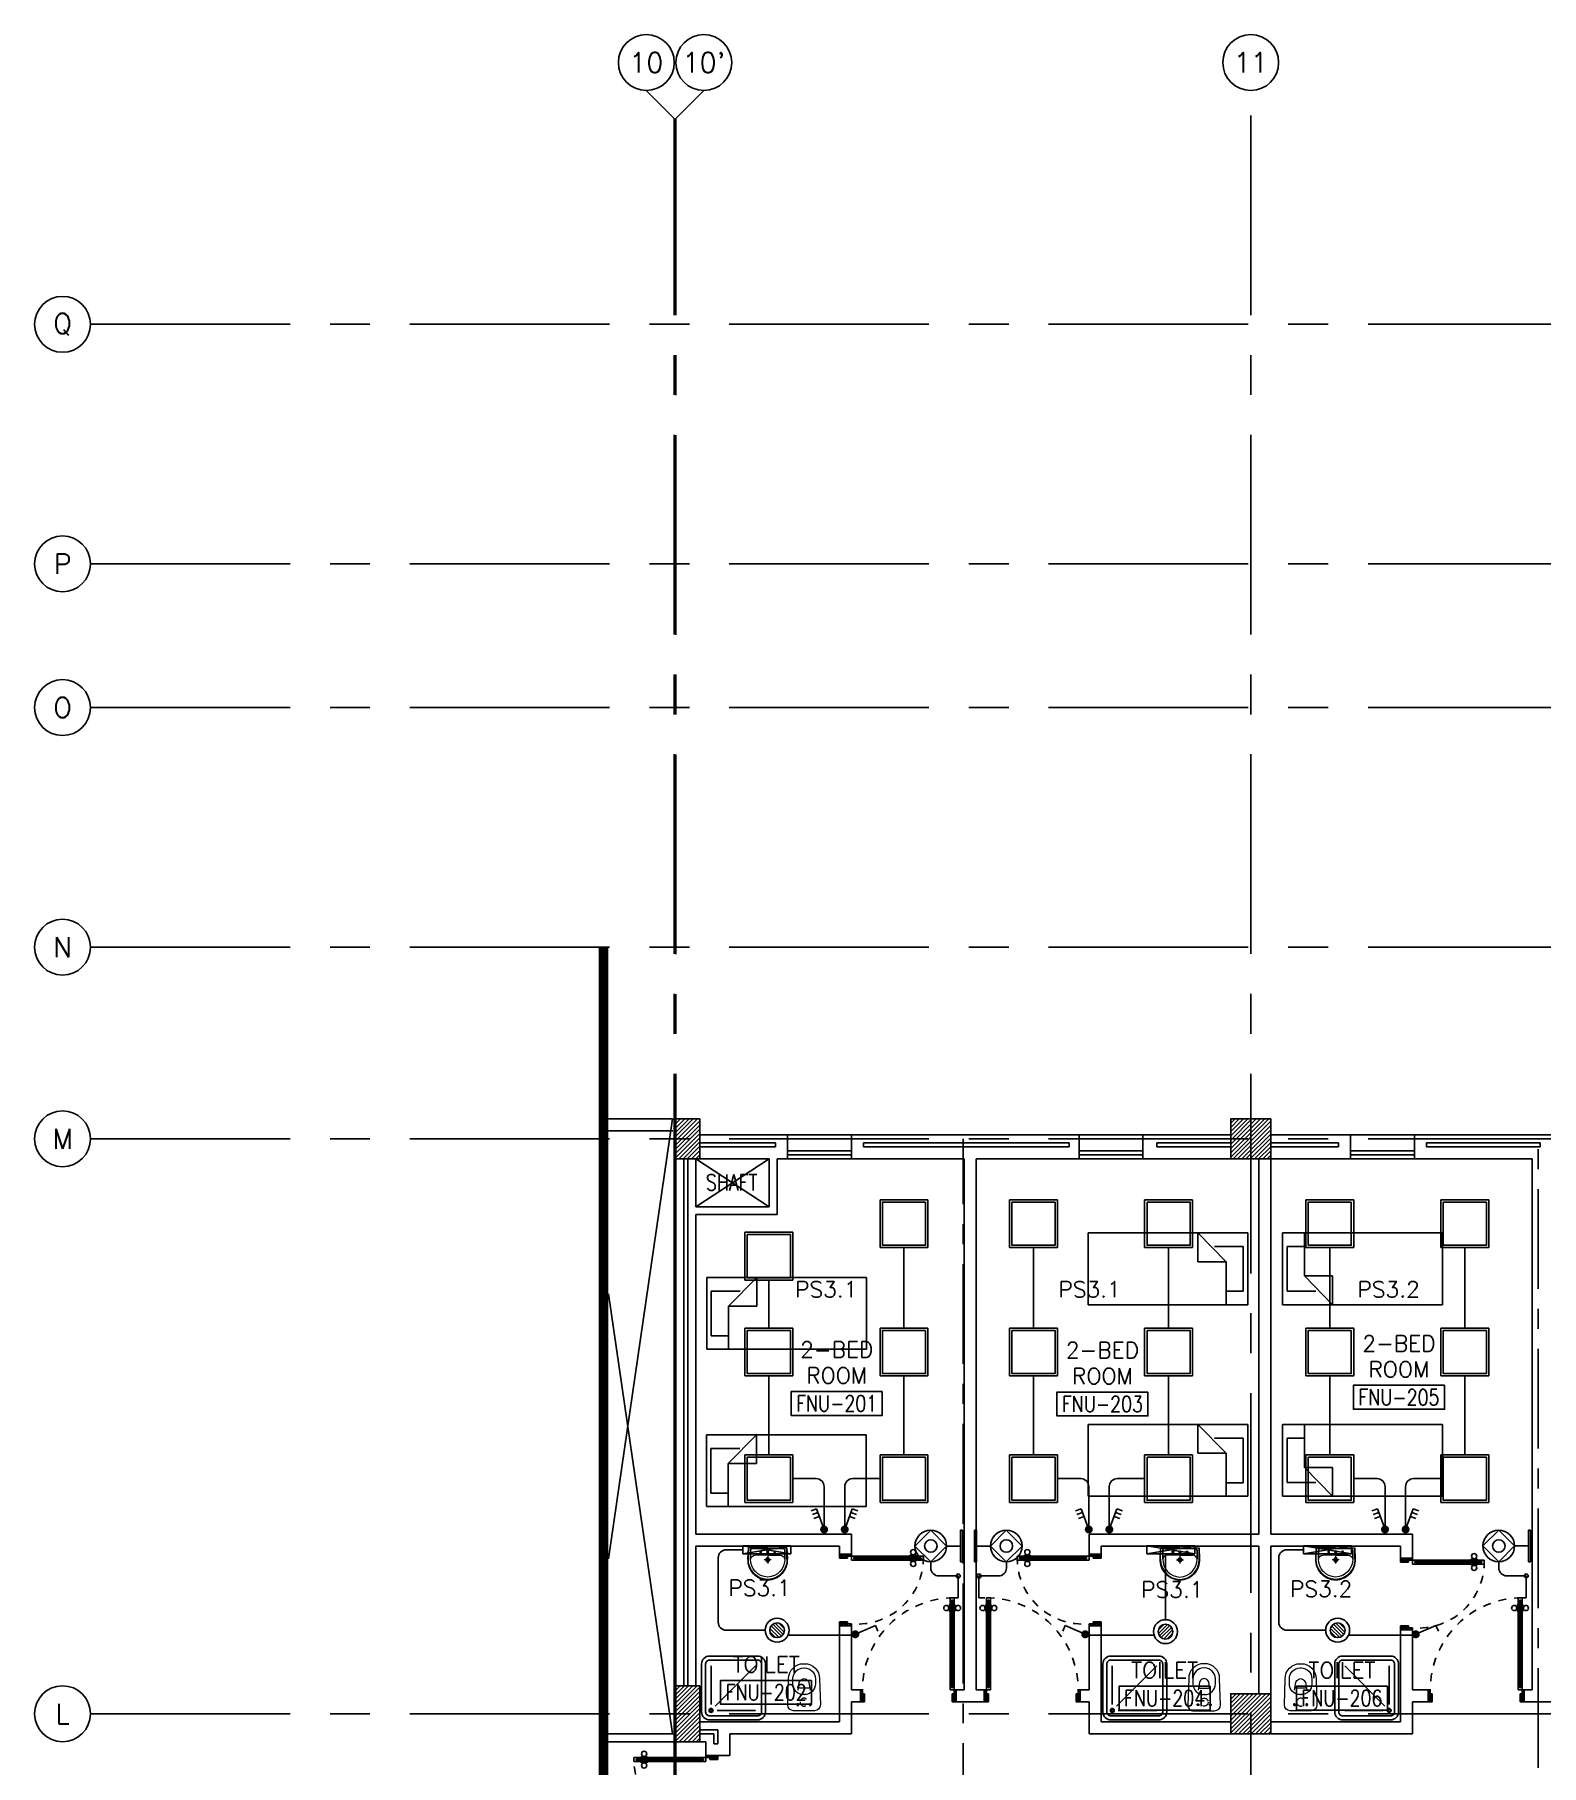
# Model space of a CAD drawing. Extents: x 0 to 92.9, y -1.3 to 78.2.
# Drawn here: x -0.03 to 18.84, y 56.51 to 78.19 of the extents above; entities that cross this region are included whole.
import ezdxf
from ezdxf.enums import TextEntityAlignment as Align

# ---------------------------------------------------------------- set-up
doc = ezdxf.new("R2010")
doc.units = 0
doc.header["$MEASUREMENT"] = 0
for name, pattern in [('CENTER', [2, 1.25, -0.25, 0.25, -0.25]), ('CENTER2', [1.125, 0.75, -0.125, 0.125, -0.125]), ('CENTERX2', [4, 2.5, -0.5, 0.5, -0.5]), ('DASHED', [0.75, 0.5, -0.25]), ('HIDDEN', [0.375, 0.25, -0.125]), ('HIDDEN2', [0.1875, 0.125, -0.0625])]:
    doc.linetypes.add(name, pattern=pattern)
doc.layers.get('0').update_dxf_attribs({"color": 11, "linetype": 'CONTINUOUS'})
for name, color, linetype in [('AX', 11, 'CONTINUOUS'), ('AX-CR', 11, 'CONTINUOUS'), ('AX-TXT', 11, 'CONTINUOUS'), ('AXES', 11, 'CENTERX2'), ('AXES1', 11, 'CENTER'), ('COL', 11, 'CONTINUOUS'), ('DOOR', 11, 'CONTINUOUS'), ('E-CLINE', 2, 'CONTINUOUS'), ('E-LEGEND', 3, 'CONTINUOUS'), ('E-LITE', 4, 'CONTINUOUS'), ('E-SWITCH', 4, 'CONTINUOUS'), ('E-SWITCHS', 4, 'CONTINUOUS'), ('E-TEXT', 4, 'CONTINUOUS'), ('EJ', 11, 'CONTINUOUS'), ('ELEV', 11, 'CONTINUOUS'), ('FIX', 11, 'CONTINUOUS'), ('FUR', 11, 'CONTINUOUS'), ('HAT', 11, 'CONTINUOUS'), ('INSUL', 11, 'CONTINUOUS'), ('RM-BOX', 11, 'CONTINUOUS'), ('RM-NAME', 11, 'CONTINUOUS'), ('RM-NO', 11, 'CONTINUOUS'), ('ROOF', 11, 'CONTINUOUS'), ('SHAFT', 11, 'CONTINUOUS'), ('WALL', 11, 'CONTINUOUS'), ('WIN', 11, 'CONTINUOUS')]:
    doc.layers.add(name, color=color, linetype=linetype)
doc.styles.add('ROMANS', font='ROMANS.shx', dxfattribs={"width": 0.6})

# ---------------------------------------------------------------- blocks, each defined once
blk = doc.blocks.new('L42')
at = {"layer": 'E-LITE'}
for p, q in [((0.3, 0.3), (-0.3, 0.3)), ((-0.3, 0.3), (-0.3, -0.3)), ((0.3, -0.3), (0.3, 0.3)), ((-0.3, -0.3), (0.3, -0.3))]:
    blk.add_line(p, q, dxfattribs=at)
at = {"layer": 'E-LITE', "color": 8}
blk.add_lwpolyline([(-0.27, 0.27), (-0.27, -0.27), (0.27, -0.27), (0.27, 0.27)], close=True, dxfattribs=at)
blk = doc.blocks.new('AXL')
at = {"layer": 'AX-CR'}
blk.add_circle((-350, 0), 350, dxfattribs=at)
at = {"layer": 'AX-TXT', "style": 'ROMANS'}
blk.add_attdef('AX', text='', height=250, dxfattribs=at).set_placement((-350, 0), align=Align.MIDDLE)
blk = doc.blocks.new('AH20A')
at = {"layer": 'FUR'}
for p, q in [((0, 0.5), (0, -0.5)), ((1, 0.5), (0, 0.5)), ((0.136, 0.5), (0.136, -0.099)), ((1, -0.5), (1, 0.5)), ((0.136, 0.311), (0.028, 0.311)), ((0.028, 0.311), (0.028, -0.309)), ((0.136, -0.099), (0.313, -0.5)), ((0.136, -0.099), (0.313, -0.099)), ((0.313, -0.5), (0.313, -0.099)), ((0.028, -0.309), (0.208, -0.309)), ((0, -0.5), (1, -0.5))]:
    blk.add_line(p, q, dxfattribs=at)
blk = doc.blocks.new('SHR1')
at = {"layer": 'FIX'}
for p, q in [((-196, 196), (-700, 700)), ((-143, 218), (-143, 700)), ((-218, 143), (-700, 143))]:
    blk.add_line(p, q, dxfattribs=at)
for points in [[(-825, 125), (-825, 725, -0.414214), (-725, 825), (-125, 825, -0.414214), (-25, 725), (-25, 125, -0.414214), (-125, 25), (-725, 25, -0.414214)], [(-775, 125), (-775, 725, -0.414214), (-725, 775), (-125, 775, -0.414214), (-75, 725), (-75, 125, -0.414214), (-125, 75), (-725, 75, -0.414214)]]:
    blk.add_lwpolyline(points, format="xyb", close=True, dxfattribs=at)
for radius in [25, 15]:
    blk.add_circle((-143, 143), radius, dxfattribs=at)
blk = doc.blocks.new('WC1')
at = {"layer": 'FIX', "lineweight": 20}
for p, q in [((-727, 5), (-727, -5)), ((-674, 5), (-674, -5)), ((-534, 24), (-540, 0)), ((-540, 0), (-534, -24)), ((-210, 204), (-538, 194)), ((-475, 141), (-538, 141)), ((-395, 76), (-490, 60)), ((-339, 5), (-339, -5)), ((-137, 0), (-137, 131)), ((-137, -131), (-137, 0)), ((-538, -141), (-475, -141)), ((-538, -194), (-210, -204)), ((-490, -60), (-395, -76)), ((-213, -204), (-210, -204))]:
    blk.add_line(p, q, dxfattribs=at)
at = {"layer": 'FIX', "linetype": 'Continuous', "lineweight": 20}
blk.add_line((-420, -47), (-420, 45), dxfattribs=at)
at = {"layer": 'FIX', "linetype": 'HIDDEN2', "lineweight": 20, "ltscale": 0.3}
blk.add_circle((-245, 0), 49.8, dxfattribs=at)
at = {"layer": 'FIX', "linetype": 'HIDDEN', "lineweight": 20, "ltscale": 0.05}
for centre in [(-213, 78), (-213, -77)]:
    blk.add_circle(centre, 11.6, dxfattribs=at)
at = {"layer": 'FIX', "lineweight": 20}
for centre, radius, start, end in [((-538, 5), 189, 90, 180), ((-538, 5), 136, 90, 180), ((-473, -7), 68.2, 128.9242, 152.8468), ((-464, -18), 82, 108.496, 128.9242), ((-475, 5), 136, 360, 90), ((-210, 131), 73, 360, 90), ((-538, -5), 189, 180, 270), ((-538, -5), 136, 180, 270), ((-473, 7), 68.2, 207.1532, 231.0758), ((-464, 18), 82, 231.0758, 251.504), ((-475, -5), 136, 270, 0), ((-210, -131), 73, 270, 0)]:
    blk.add_arc(centre, radius, start, end, dxfattribs=at)
at = {"layer": 'FIX', "linetype": 'Continuous', "lineweight": 20}
for centre, start, end in [((-443, 46), 357.6662, 91.6121), ((-442, -46), 268.3879, 2.3338)]:
    blk.add_arc(centre, 22.3, start, end, dxfattribs=at)
blk = doc.blocks.new('RM1')
at = {"layer": 'RM-BOX'}
blk.add_lwpolyline([(570, -200), (-570, -200), (-570, -500), (570, -500)], close=True, dxfattribs=at)
at = {"layer": 'RM-NAME', "style": 'ROMANS'}
for tag, p in [('ROOMNAME1', (0, 324)), ('ROOMNAME2', (0, 0))]:
    blk.add_attdef(tag, text='', height=200, dxfattribs=at).set_placement(p, align=Align.MIDDLE)
at = {"layer": 'RM-NO', "style": 'ROMANS', "width": 0.8}
blk.add_attdef('ROOMNO', text='', height=200, dxfattribs=at).set_placement((0, -350), align=Align.MIDDLE)
blk = doc.blocks.new('LAV1')
at = {"layer": 'FIX', "linetype": 'DASHED', "lineweight": 20, "ltscale": 0.05}
for p, q in [((0, 170), (0, 270)), ((0, 170), (0, 270)), ((50, 220), (-50, 220))]:
    blk.add_line(p, q, dxfattribs=at)
at = {"layer": 'FIX', "linetype": 'ByBlock', "ltscale": 0.3}
for p, q in [((-280, 210), (-275, 50)), ((-245, 210), (-245, 85)), ((0, 60), (-220, 60)), ((0, 60), (220, 60)), ((245, 210), (245, 85)), ((280, 210), (275, 50))]:
    blk.add_line(p, q, dxfattribs=at)
at = {"layer": 'FIX', "linetype": 'Continuous', "lineweight": 20}
for p, q in [((-275, 210), (-275, 50)), ((0, 50), (-275, 50)), ((0, 50), (-252, 50)), ((0, 155), (-181, 155)), ((0, 155), (181, 155)), ((0, 50), (275, 50)), ((0, 50), (252, 50)), ((275, 210), (275, 50))]:
    blk.add_line(p, q, dxfattribs=at)
at = {"layer": 'FIX', "lineweight": 20}
for p, q in [((16, 107), (-15, 107)), ((0, 92), (0, 123))]:
    blk.add_line(p, q, dxfattribs=at)
for centre, radius in [((0, 220), 29.5), ((0, 220), 22.5), ((0, 107), 15.5)]:
    blk.add_circle(centre, radius, dxfattribs=at)
at = {"layer": 'FIX', "linetype": 'HIDDEN', "lineweight": 20, "ltscale": 0.05}
for centre in [(-100, 107), (100, 107)]:
    blk.add_circle(centre, 12.4, dxfattribs=at)
at = {"layer": 'FIX', "linetype": 'ByBlock', "ltscale": 0.3}
for centre, radius, start, end in [((7, 220), 287, 91.3776, 182.0064), ((-7, 220), 287, 357.9936, 88.6224), ((-220, 85), 24.9, 179.7021, 269.9486), ((220, 85), 24.9, 270.0514, 0.2979)]:
    blk.add_arc(centre, radius, start, end, dxfattribs=at)
at = {"layer": 'FIX', "linetype": 'Continuous', "lineweight": 20}
for centre, radius, start, end in [((8, 217), 283, 91.6988, 181.351), ((-8, 217), 283, 358.649, 88.3012), ((8, 212), 253, 91.7328, 180.4884), ((-8, 212), 253, 359.5116, 88.2672), ((-179, 222), 66.9, 190.2006, 268.0786), ((179, 222), 66.9, 271.9214, 349.7994)]:
    blk.add_arc(centre, radius, start, end, dxfattribs=at)
blk = doc.blocks.new('DOOR100')
at = {"layer": 'DOOR', "color": 0, "linetype": 'ByBlock'}
for p, q in [((-76, 1251), (-76, 1301)), ((-76, 1301), (-26, 1301)), ((-26, 1301), (-76, 1301)), ((-26, 1251), (-26, 1301)), ((-92, 1206), (-92, 1141)), ((-83, 1206), (-92, 1206)), ((-83, 1141), (-92, 1141)), ((-83, 1129), (-83, 1219)), ((-76, 1219), (-83, 1219)), ((-83, 1206), (-83, 1141)), ((-76, 1129), (-83, 1129)), ((-59, 1251), (-76, 1251)), ((-59, 1251), (-59, 1271)), ((-43, 1271), (-59, 1271)), ((-43, 1251), (-43, 1271)), ((-26, 1251), (-43, 1251)), ((-26, 1219), (-19, 1219)), ((-26, 1129), (-19, 1129)), ((-19, 1129), (-19, 1219)), ((-19, 1206), (-19, 1141)), ((-19, 1206), (-10, 1206)), ((-19, 1141), (-10, 1141)), ((-10, 1206), (-10, 1141)), ((-1201, 0), (-1201, 150)), ((-1201, 150), (-1176, 150)), ((-1201, 150), (-1201, 0)), ((-1151, 0), (-1201, 0)), ((-1176, 150), (-1176, 100)), ((-1176, 100), (-1151, 100)), ((-1151, 100), (-1151, 0)), ((-76, 200), (-59, 200)), ((-76, 150), (-76, 200)), ((-76, 150), (-26, 150)), ((-59, 200), (-59, 180)), ((-59, 180), (-43, 180)), ((-51, 100), (-51, 0)), ((-26, 100), (-51, 100)), ((-51, 0), (-1, 0)), ((-43, 200), (-26, 200)), ((-43, 180), (-43, 200)), ((-26, 200), (-26, 150)), ((-1, 150), (-26, 150)), ((-26, 150), (-26, 100)), ((-1, 150), (-1, 0))]:
    blk.add_line(p, q, dxfattribs=at)
at = {"layer": 'DOOR', "linetype": 'ByBlock'}
for p, q in [((-76, 1251), (-76, 200)), ((-59, 200), (-59, 1251)), ((-43, 200), (-43, 1251)), ((-26, 200), (-26, 1251))]:
    blk.add_line(p, q, dxfattribs=at)
at = {"layer": 'DOOR', "color": 9, "linetype": 'ByBlock'}
for p, q in [((-1151, 0), (-1201, 114)), ((-1151, 0), (-1201, 40)), ((-1151, 0), (-1164, 100)), ((-51, 0), (-1, 114)), ((-51, 0), (-38, 100)), ((-51, 0), (-1, 40))]:
    blk.add_line(p, q, dxfattribs=at)
at = {"layer": 'DOOR', "color": 0, "linetype": 'ByBlock'}
for centre in [(-125, 1174), (22, 1174)]:
    blk.add_circle(centre, 32.4, dxfattribs=at)
at = {"layer": 'DOOR', "linetype": 'HIDDEN', "ltscale": 0.5}
blk.add_arc((-27, 152), 1149, 89.961, 180.0931, dxfattribs=at)
at = {"layer": 'DOOR', "color": 9, "linetype": 'ByBlock'}
for centre, radius, start, end in [((-1151, 0), 154, 103.7142, 108.8947), ((-1151, 0), 134, 100.72, 111.8402), ((-1151, 0), 94.4, 90, 121.9818), ((-1151, 0), 74.4, 90, 132.2236), ((-1151, 0), 54.4, 90, 156.7926), ((-1151, 0), 34.4, 90, 180), ((-1151, 0), 14.4, 90, 180), ((-51, 0), 94.4, 58.0182, 90), ((-51, 0), 74.4, 47.7764, 90), ((-51, 0), 54.4, 23.2074, 90), ((-51, 0), 34.4, 0, 90), ((-51, 0), 14.4, 0, 90), ((-51, 0), 134, 68.1598, 79.28), ((-51, 0), 114, 64.0838, 77.3774), ((-51, 0), 154, 71.1053, 76.2858)]:
    blk.add_arc(centre, radius, start, end, dxfattribs=at)
blk = doc.blocks.new('*X78')
at = {"color": 0}
for p, q in [((73379, 169899), (73870, 170390)), ((73379, 169952), (73817, 170390)), ((73379, 170005), (73764, 170390)), ((73379, 170058), (73711, 170390)), ((73379, 170111), (73658, 170390)), ((73379, 170164), (73604, 170390)), ((73379, 170217), (73551, 170390)), ((73379, 170271), (73498, 170390)), ((73379, 170324), (73445, 170390)), ((73379, 170377), (73392, 170390)), ((73423, 169890), (73879, 170346)), ((73476, 169890), (73879, 170293)), ((73529, 169890), (73879, 170240)), ((73582, 169890), (73879, 170187)), ((73635, 169890), (73879, 170134)), ((73688, 169890), (73879, 170081)), ((73741, 169890), (73879, 170028)), ((73794, 169890), (73879, 169975)), ((73847, 169890), (73879, 169922))]:
    blk.add_line(p, q, dxfattribs=at)
blk = doc.blocks.new('COL50')
at = {"layer": 'COL'}
blk.add_lwpolyline([(-250, 250), (-250, -250), (250, -250), (250, 250)], close=True, dxfattribs=at)
blk = doc.blocks.new('DOOR90')
at = {"layer": 'DOOR', "linetype": 'ByBlock'}
for p, q in [((0, 0), (-150, 0)), ((-200, -25), (-1000, -25)), ((-200, -42), (-1000, -42)), ((-200, -58), (-1000, -58)), ((-1000, -75), (-200, -75))]:
    blk.add_line(p, q, dxfattribs=at)
at = {"layer": 'DOOR', "color": 0, "linetype": 'ByBlock'}
for p, q in [((-150, 0), (-150, -25)), ((-150, 0), (0, 0)), ((0, -50), (0, 0)), ((-1050, -25), (-1050, -75)), ((-1050, -75), (-1050, -25)), ((-1000, -25), (-1050, -25)), ((-1000, -75), (-1050, -75)), ((-1020, -42), (-1020, -58)), ((-1000, -42), (-1020, -42)), ((-1000, -58), (-1020, -58)), ((-1000, -25), (-1000, -42)), ((-1000, -58), (-1000, -75)), ((-968, -25), (-968, -18)), ((-878, -18), (-968, -18)), ((-968, -75), (-968, -82)), ((-878, -82), (-968, -82)), ((-955, -18), (-955, -9)), ((-955, -9), (-890, -9)), ((-955, -18), (-890, -18)), ((-955, -82), (-955, -91)), ((-955, -82), (-890, -82)), ((-955, -91), (-890, -91)), ((-890, -18), (-890, -9)), ((-890, -82), (-890, -91)), ((-878, -25), (-878, -18)), ((-878, -75), (-878, -82)), ((-200, -42), (-200, -25)), ((-200, -25), (-150, -25)), ((-180, -42), (-200, -42)), ((-200, -75), (-200, -58)), ((-200, -58), (-180, -58)), ((-150, -75), (-200, -75)), ((-180, -58), (-180, -42)), ((-150, -75), (-150, -25)), ((-150, -25), (-100, -25)), ((-100, -25), (-100, -50)), ((-100, -50), (0, -50)), ((-100, -850), (0, -850)), ((-100, -875), (-100, -850)), ((0, -850), (0, -900)), ((-150, -900), (-150, -875)), ((-150, -875), (-100, -875)), ((0, -900), (-150, -900)), ((-150, -900), (0, -900))]:
    blk.add_line(p, q, dxfattribs=at)
at = {"layer": 'DOOR', "color": 9, "linetype": 'ByBlock'}
for p, q in [((0, -50), (-114, 0)), ((0, -50), (-40, 0)), ((0, -50), (-100, -37)), ((0, -850), (-114, -900)), ((0, -850), (-100, -863)), ((0, -850), (-40, -900))]:
    blk.add_line(p, q, dxfattribs=at)
at = {"layer": 'DOOR', "color": 0, "linetype": 'ByBlock'}
for centre in [(-923, 24), (-923, -124)]:
    blk.add_circle(centre, 32.4, dxfattribs=at)
at = {"layer": 'DOOR', "color": 9, "linetype": 'ByBlock'}
for centre, radius, start, end in [((0, -50), 74.4, 137.7764, 180), ((0, -50), 54.4, 113.2074, 180), ((0, -50), 154, 161.1053, 166.2858), ((0, -50), 134, 158.1598, 169.28), ((0, -50), 114, 154.0838, 167.3774), ((0, -50), 94.4, 148.0182, 180), ((0, -50), 34.4, 90, 180), ((0, -50), 14.4, 90, 180), ((0, -850), 94.4, 180, 211.9818), ((0, -850), 74.4, 180, 222.2236), ((0, -850), 54.4, 180, 246.7926), ((0, -850), 34.4, 180, 270), ((0, -850), 14.4, 180, 270), ((0, -850), 154, 193.7142, 198.8947), ((0, -850), 134, 190.72, 201.8402)]:
    blk.add_arc(centre, radius, start, end, dxfattribs=at)
at = {"layer": 'DOOR', "linetype": 'HIDDEN', "ltscale": 0.5}
blk.add_arc((-222, -50), 828, 178.2701, 275.003, dxfattribs=at)
blk = doc.blocks.new('*X77')
at = {"color": 0}
for p, q in [((73379, 177112), (73857, 177590)), ((73379, 177165), (73804, 177590)), ((73379, 177218), (73751, 177590)), ((73379, 177271), (73698, 177590)), ((73379, 177324), (73645, 177590)), ((73379, 177377), (73592, 177590)), ((73379, 177430), (73539, 177590)), ((73379, 177483), (73486, 177590)), ((73379, 177536), (73433, 177590)), ((73410, 177090), (73879, 177559)), ((73463, 177090), (73879, 177506)), ((73516, 177090), (73879, 177453)), ((73569, 177090), (73879, 177400)), ((73622, 177090), (73879, 177347)), ((73675, 177090), (73879, 177294)), ((73728, 177090), (73879, 177241)), ((73781, 177090), (73879, 177188)), ((73834, 177090), (73879, 177134))]:
    blk.add_line(p, q, dxfattribs=at)
blk = doc.blocks.new('AXU')
at = {"layer": 'AX-CR'}
blk.add_circle((0, 350), 350, dxfattribs=at)
at = {"layer": 'AX-TXT', "style": 'ROMANS'}
blk.add_attdef('AX', text='', height=250, dxfattribs=at).set_placement((0, 350), align=Align.MIDDLE)
blk = doc.blocks.new('C11')
at = {"layer": 'HAT'}
h = blk.add_hatch(dxfattribs=at)
h.set_pattern_fill('ANSI31', color=256, scale=300, style=0)
h.set_pattern_definition([(45, (-248556.182, -75061.005), (-26.5165043, 26.5165043), [])])
h.paths.add_polyline_path([(300, 700), (0, 700), (0, 350), (300, 350)])
h.paths.add_polyline_path([(300, 350), (0, 350), (0, 0), (300, 0)])
at = {"layer": 'COL'}
blk.add_lwpolyline([(300, 700), (300, 0), (0, 0), (0, 700)], close=True, dxfattribs=at)
blk = doc.blocks.new('C-300')
at = {"layer": 'HAT', "linetype": 'ByBlock', "ltscale": 0.3}
h = blk.add_hatch(dxfattribs=at)
h.set_pattern_fill('ANSI31', color=8, scale=300, style=0)
h.set_pattern_definition([(45, (-258496.182, -82361.005), (-26.5165043, 26.5165043), [])])
h.paths.add_polyline_path([(300, 500), (0, 500), (0, 250), (300, 250)])
h.paths.add_polyline_path([(300, 250), (0, 250), (0, 0), (300, 0)])
at = {"layer": 'COL'}
blk.add_lwpolyline([(0, 500), (300, 500), (300, 0), (0, 0)], close=True, dxfattribs=at)
blk = doc.blocks.new('A$C272A55A0')
at = {"layer": 'DOOR', "color": 0, "linetype": 'ByBlock'}
for p, q in [((0, 900), (0, 1050)), ((50, 1050), (0, 1050)), ((0, 900), (25, 900)), ((25, 950), (50, 950)), ((25, 900), (25, 950)), ((75, 900), (25, 900)), ((25, 850), (25, 900)), ((58, 870), (42, 870)), ((42, 870), (42, 850)), ((50, 950), (50, 1050)), ((58, 850), (58, 870)), ((75, 900), (75, 850)), ((1725, 900), (1775, 900)), ((1725, 900), (1725, 850)), ((1742, 870), (1758, 870)), ((1742, 850), (1742, 870)), ((1750, 950), (1750, 1050)), ((1750, 1050), (1800, 1050)), ((1775, 950), (1750, 950)), ((1758, 870), (1758, 850)), ((1775, 900), (1775, 950)), ((1800, 900), (1775, 900)), ((1775, 850), (1775, 900)), ((1800, 1050), (1800, 900)), ((42, 850), (25, 850)), ((75, 850), (58, 850)), ((1725, 850), (1742, 850)), ((1758, 850), (1775, 850)), ((25, 50), (42, 50)), ((25, 50), (25, 0)), ((25, 0), (75, 0)), ((75, 0), (25, 0)), ((42, 50), (42, 30)), ((42, 30), (58, 30)), ((58, 50), (75, 50)), ((58, 50), (58, 30)), ((75, 50), (75, 0)), ((1718, 160), (1709, 160)), ((1709, 95), (1709, 160)), ((1718, 95), (1709, 95)), ((1725, 173), (1718, 173)), ((1718, 173), (1718, 83)), ((1718, 95), (1718, 160)), ((1725, 83), (1718, 83)), ((1742, 50), (1725, 50)), ((1725, 50), (1725, 0)), ((1775, 0), (1725, 0)), ((1725, 0), (1775, 0)), ((1742, 50), (1742, 30)), ((1758, 30), (1742, 30)), ((1775, 50), (1758, 50)), ((1758, 50), (1758, 30)), ((1775, 173), (1782, 173)), ((1775, 83), (1782, 83)), ((1775, 50), (1775, 0)), ((1782, 173), (1782, 83)), ((1782, 160), (1791, 160)), ((1782, 95), (1782, 160)), ((1782, 95), (1791, 95)), ((1791, 95), (1791, 160))]:
    blk.add_line(p, q, dxfattribs=at)
at = {"layer": 'DOOR', "color": 9, "linetype": 'ByBlock'}
for p, q in [((50, 1050), (0, 1010)), ((50, 1050), (0, 937)), ((50, 1050), (37, 950)), ((1750, 1050), (1800, 1010)), ((1750, 1050), (1800, 937)), ((1750, 1050), (1763, 950))]:
    blk.add_line(p, q, dxfattribs=at)
at = {"layer": 'DOOR', "linetype": 'ByBlock'}
for p, q in [((25, 850), (25, 50)), ((42, 850), (42, 50)), ((58, 850), (58, 50)), ((75, 50), (75, 850)), ((1725, 50), (1725, 850)), ((1742, 850), (1742, 50)), ((1758, 850), (1758, 50)), ((1775, 850), (1775, 50))]:
    blk.add_line(p, q, dxfattribs=at)
at = {"layer": 'DOOR', "color": 0, "linetype": 'ByBlock'}
for centre in [(1676, 128), (1824, 128)]:
    blk.add_circle(centre, 32.4, dxfattribs=at)
at = {"layer": 'DOOR', "color": 9, "linetype": 'ByBlock'}
for centre, radius, start, end in [((50, 1050), 54.4, 203.2074, 270), ((50, 1050), 74.4, 227.7764, 270), ((50, 1050), 94.4, 238.0182, 270), ((50, 1050), 114, 244.0838, 257.3774), ((50, 1050), 134, 248.1598, 259.28), ((50, 1050), 154, 251.1053, 256.2858), ((50, 1050), 34.4, 180, 270), ((50, 1050), 14.4, 180, 270), ((1750, 1050), 14.4, 270, 0), ((1750, 1050), 34.4, 270, 0), ((1750, 1050), 54.4, 270, 336.7926), ((1750, 1050), 74.4, 270, 312.2236), ((1750, 1050), 94.4, 270, 301.9818), ((1750, 1050), 114, 282.6226, 295.9162), ((1750, 1050), 134, 280.72, 291.8402), ((1750, 1050), 154, 283.7142, 288.8947)]:
    blk.add_arc(centre, radius, start, end, dxfattribs=at)
at = {"layer": 'DOOR', "linetype": 'HIDDEN', "ltscale": 0.5}
for centre, start, end in [((50, 851), 268.3174, 3.2965), ((1750, 851), 176.7035, 271.6826)]:
    blk.add_arc(centre, 851, start, end, dxfattribs=at)
at = {"layer": 'WALL', "linetype": 'ByBlock'}
blk.add_line((1800, 900), (1800, 1050), dxfattribs=at)
blk = doc.blocks.new('1G1W')
for p, q in [((0, 0), (0.55, 0)), ((0.55, 0), (0.55, -0.15))]:
    blk.add_line(p, q)
at = {"const_width": 0.1}
blk.add_lwpolyline([(-0.05, 0, 1), (0.05, 0, 1)], format="xyb", close=True, dxfattribs=at)
blk = doc.blocks.new('*X49')
at = {"color": 0}
for p, q in [((21548.527, 18540.142), (21548.801, 18540.415)), ((21548.529, 18539.966), (21548.977, 18540.414)), ((21548.584, 18539.845), (21549.098, 18540.359)), ((21548.672, 18539.756), (21549.187, 18540.271)), ((21548.793, 18539.7), (21549.243, 18540.15)), ((21548.966, 18539.696), (21549.246, 18539.977))]:
    blk.add_line(p, q, dxfattribs=at)
blk = doc.blocks.new('SPOT')
at = {"layer": 'E-LITE'}
for radius in [0.6, 0.369]:
    blk.add_circle((0, 0), radius, dxfattribs=at)
at = {"layer": 'E-LITE', "color": 8}
blk.add_blockref('*X49', (-21548.886, -18540.056), dxfattribs=at)
blk = doc.blocks.new('MR20')
at = {"layer": 'E-LITE'}
for p, q in [((-300, 100), (-300, 0)), ((-300, 100), (-300, 0)), ((-300, 0), (300, 0)), ((-300, 0), (300, 0)), ((-300, 0), (300, 0)), ((-300, 0), (-300, 0)), ((300, 0), (300, 100)), ((300, 0), (300, 100)), ((300, 0), (300, 0))]:
    blk.add_line(p, q, dxfattribs=at)
at = {"layer": 'E-LITE', "color": 3}
blk.add_line((300, 100), (-300, 100), dxfattribs=at)
at = {"layer": 'E-LITE', "color": 8}
for p, q in [((300, 0), (-300, 100)), ((300, 100), (-300, 0))]:
    blk.add_line(p, q, dxfattribs=at)
blk = doc.blocks.new('NL')
at = {"layer": 'E-LEGEND'}
blk.add_line((0, -193), (25, -193), dxfattribs=at)
at = {"layer": 'E-LITE'}
for p, q in [((0, 5), (0, 203)), ((25, 203), (0, 203)), ((0, 5), (0, -193)), ((25, 5), (25, 203)), ((25, 5), (25, -193))]:
    blk.add_line(p, q, dxfattribs=at)
at = {"layer": 'E-LITE', "color": 2}
blk.add_line((201, 5), (25, 5), dxfattribs=at)
at = {"layer": 'E-LITE', "color": 5}
blk.add_circle((398, 5), 198, dxfattribs=at)
at = {"layer": 'E-SWITCH', "color": 2}
for p, q in [((201, 5), (398, 203)), ((398, -193), (201, 5)), ((398, 203), (596, 5)), ((596, 5), (398, -193))]:
    blk.add_line(p, q, dxfattribs=at)
at = {"layer": 'E-SWITCH'}
blk.add_circle((398, 5), 78.5, dxfattribs=at)

msp = doc.modelspace()

# ---------------------------------------------------------------- linework, layer by layer
at = {"layer": 'AXES'}
for p, q in [((7.983, 77.136), (7.633, 77.486)), ((8.003, 77.136), (8.353, 77.486)), ((15.203, -1.327), (15.203, 77.486)), ((15.203, -1.327), (15.203, 77.486)), ((7.983, -1.327), (7.983, 77.136)), ((8.003, -1.329), (8.003, 77.134)), ((0.672, 74.558), (24.203, 74.558)), ((0.672, 71.558), (24.203, 71.558)), ((0.672, 69.758), (24.203, 69.758)), ((0.672, 66.758), (24.203, 66.758)), ((0.672, 64.358), (24.203, 64.358)), ((0.672, 64.358), (24.203, 64.358)), ((0.672, 57.158), (24.203, 57.158))]:
    msp.add_line(p, q, dxfattribs=at)
at = {"layer": 'AXES1'}
for p, q in [((11.603, 5.538), (11.603, 64.358)), ((18.803, 28.479), (18.803, 64.358))]:
    msp.add_line(p, q, dxfattribs=at)
at = {"layer": 'COL'}
msp.add_lwpolyline([(14.953, 64.108), (14.953, 64.608), (15.453, 64.608), (15.453, 64.108)], close=True, dxfattribs=at)
at = {"layer": 'E-CLINE', "color": 4, "linetype": 'ByBlock'}
for p, q in [((10.86, 61.988), (10.86, 62.995)), ((12.482, 61.988), (12.482, 62.995)), ((14.174, 61.988), (14.174, 62.995)), ((16.193, 61.988), (16.193, 62.995)), ((17.885, 61.988), (17.885, 62.995)), ((9.168, 61.988), (9.168, 62.588)), ((9.168, 60.402), (9.168, 61.388)), ((10.86, 60.402), (10.86, 61.388)), ((12.482, 60.402), (12.482, 61.388)), ((14.174, 60.402), (14.174, 61.388)), ((16.193, 60.402), (16.193, 61.388)), ((17.885, 60.402), (17.885, 61.388)), ((8.843, 59.212), (8.634, 59.212)), ((15.864, 59.212), (15.655, 59.212)), ((8.534, 59.112), (8.534, 58.304)), ((14.136, 58.336), (14.136, 59.134)), ((15.555, 59.112), (15.555, 58.304)), ((9.121, 58.204), (8.634, 58.204)), ((16.142, 58.204), (15.655, 58.204))]:
    msp.add_line(p, q, dxfattribs=at)
at = {"layer": 'E-CLINE', "color": 4}
msp.add_line((17.885, 62.995), (17.885, 62.927), dxfattribs=at)
at = {"layer": 'E-CLINE', "color": 4, "linetype": 'ByBlock'}
for centre, start, end in [((8.634, 59.112), 90, 180), ((15.655, 59.112), 90, 180), ((8.634, 58.304), 180, 270), ((15.655, 58.304), 180, 270)]:
    msp.add_arc(centre, 0.1, start, end, dxfattribs=at)
at = {"layer": 'E-LITE'}
for p, q in [((11.196, 59.06), (11.196, 58.983)), ((11.196, 59.06), (11.196, 58.983)), ((12.143, 59.06), (12.143, 58.983)), ((12.143, 59.06), (12.143, 58.983)), ((18.31, 59.061), (18.31, 58.984)), ((11.296, 58.883), (11.539, 58.883)), ((11.296, 58.883), (11.539, 58.883)), ((12.043, 58.883), (11.799, 58.883)), ((12.043, 58.883), (11.799, 58.883)), ((18.41, 58.884), (18.653, 58.884))]:
    msp.add_line(p, q, dxfattribs=at)
at = {"layer": 'E-LITE', "extrusion": (0, 0, -1)}
for centre in [(11.296, 58.983), (11.296, 58.983), (18.41, 58.984)]:
    msp.add_ellipse(centre, major_axis=(0.0707, 0.0707), ratio=1, start_param=2.356194, end_param=3.926991, dxfattribs=at)
at = {"layer": 'E-LITE'}
msp.add_ellipse((12.043, 58.983), major_axis=(-0.0707, 0.0707), ratio=1, start_param=2.356194, end_param=3.926991, dxfattribs=at)
msp.add_ellipse((12.043, 58.983), major_axis=(-0.0707, 0.0707), ratio=1, start_param=2.356194, end_param=3.926991, dxfattribs=at)
at = {"layer": 'E-SWITCH', "color": 4}
for p, q in [((9.468, 60.102), (9.76, 60.102)), ((10.56, 60.102), (10.218, 60.102)), ((12.782, 60.102), (13.075, 60.102)), ((13.874, 60.102), (13.532, 60.102)), ((16.493, 60.102), (16.785, 60.102)), ((17.585, 60.102), (17.243, 60.102)), ((9.86, 59.466), (9.86, 60.002)), ((10.118, 59.466), (10.118, 60.002)), ((13.175, 59.466), (13.175, 60.002)), ((13.432, 59.466), (13.432, 60.002)), ((16.885, 59.466), (16.885, 60.002)), ((17.143, 59.466), (17.143, 60.002)), ((9.766, 59.724), (9.696, 59.699)), ((9.783, 59.677), (9.713, 59.652)), ((9.8, 59.63), (9.73, 59.605)), ((9.86, 59.466), (9.766, 59.724)), ((10.118, 59.466), (10.212, 59.724)), ((10.178, 59.63), (10.248, 59.605)), ((10.195, 59.677), (10.265, 59.652)), ((10.212, 59.724), (10.282, 59.699)), ((13.081, 59.724), (13.01, 59.699)), ((13.098, 59.677), (13.027, 59.652)), ((13.115, 59.63), (13.044, 59.605)), ((13.175, 59.466), (13.081, 59.724)), ((13.432, 59.466), (13.526, 59.724)), ((13.492, 59.63), (13.563, 59.605)), ((13.509, 59.677), (13.58, 59.652)), ((13.526, 59.724), (13.597, 59.699)), ((16.791, 59.724), (16.721, 59.699)), ((16.808, 59.677), (16.738, 59.652)), ((16.825, 59.63), (16.755, 59.605)), ((16.885, 59.466), (16.791, 59.724)), ((17.143, 59.466), (17.237, 59.724)), ((17.203, 59.63), (17.273, 59.605)), ((17.22, 59.677), (17.29, 59.652)), ((17.237, 59.724), (17.307, 59.699)), ((10.228, 58.143), (9.408, 58.143)), ((13.174, 58.143), (13.992, 58.143)), ((17.248, 58.143), (16.429, 58.143))]:
    msp.add_line(p, q, dxfattribs=at)
at = {"layer": 'E-SWITCH', "color": 4, "const_width": 0.05}
for points in [[(9.86, 59.441, -1), (9.86, 59.491, -1)], [(10.118, 59.441, 1), (10.118, 59.491, 1)], [(13.175, 59.441, -1), (13.175, 59.491, -1)], [(13.432, 59.441, 1), (13.432, 59.491, 1)], [(16.885, 59.441, -1), (16.885, 59.491, -1)], [(17.143, 59.441, 1), (17.143, 59.491, 1)]]:
    msp.add_lwpolyline(points, format="xyb", close=True, dxfattribs=at)
at = {"layer": 'E-SWITCH', "color": 4}
for centre, start, end in [((9.76, 60.002), 0, 90), ((10.218, 60.002), 90, 180), ((13.075, 60.002), 0, 90), ((13.532, 60.002), 90, 180), ((16.785, 60.002), 0, 90), ((17.243, 60.002), 90, 180)]:
    msp.add_arc(centre, 0.1, start, end, dxfattribs=at)
at = {"layer": 'EJ'}
for p, q in [((7.983, 54.658), (7.983, 56.808)), ((8.003, 54.658), (8.003, 56.808))]:
    msp.add_line(p, q, dxfattribs=at)
at = {"layer": 'ELEV', "linetype": 'CENTER2', "const_width": 0.12}
msp.add_lwpolyline([(7.097, 3.218), (7.097, 66.758)], dxfattribs=at)
at = {"layer": 'INSUL'}
for p, q in [((9.253, 64.308), (8.303, 64.308)), ((9.253, 64.258), (8.303, 64.258)), ((9.253, 64.308), (9.253, 64.258)), ((12.929, 64.308), (10.353, 64.308)), ((10.353, 64.308), (10.353, 64.258)), ((12.929, 64.258), (10.353, 64.258)), ((12.929, 64.308), (12.929, 64.258)), ((14.029, 64.308), (14.029, 64.258)), ((14.953, 64.308), (14.029, 64.308)), ((14.953, 64.258), (14.029, 64.258)), ((16.303, 64.308), (15.453, 64.308)), ((16.303, 64.258), (15.453, 64.258)), ((16.303, 64.308), (16.303, 64.258)), ((18.828, 64.308), (17.403, 64.308)), ((17.403, 64.308), (17.403, 64.258)), ((18.828, 64.258), (17.403, 64.258)), ((18.828, 64.308), (18.828, 64.258)), ((8.103, 57.508), (8.103, 64.108)), ((8.153, 57.508), (8.153, 64.108)), ((8.303, 56.958), (8.528, 56.958)), ((8.303, 56.908), (8.478, 56.908)), ((8.478, 56.908), (8.478, 56.783)), ((8.528, 56.958), (8.528, 56.783)), ((8.478, 56.783), (8.528, 56.783))]:
    msp.add_line(p, q, dxfattribs=at)
at = {"layer": 'ROOF'}
for p, q in [((7.963, 64.608), (7.159, 64.608)), ((7.964, 64.458), (7.159, 64.458)), ((7.983, 56.808), (7.983, 64.408)), ((7.159, 56.908), (7.983, 56.908)), ((7.159, 56.808), (7.983, 56.808))]:
    msp.add_line(p, q, dxfattribs=at)
at = {"layer": 'SHAFT'}
for p, q in [((7.159, 59.099), (7.963, 64.608)), ((7.963, 56.908), (7.159, 62.417))]:
    msp.add_line(p, q, dxfattribs=at)
at = {"layer": 'SHAFT', "linetype": 'ByBlock'}
for p, q in [((9.173, 64.108), (8.253, 63.508)), ((9.173, 63.508), (8.253, 64.108))]:
    msp.add_line(p, q, dxfattribs=at)
at = {"layer": 'WALL'}
for p, q in [((8.303, 64.408), (9.403, 64.408)), ((9.403, 64.408), (9.403, 64.108)), ((13.053, 64.408), (10.203, 64.408)), ((10.203, 64.408), (10.203, 64.108)), ((13.053, 64.408), (13.053, 64.108)), ((13.853, 64.408), (13.853, 64.108)), ((14.953, 64.408), (13.853, 64.408)), ((15.453, 64.408), (16.453, 64.408)), ((16.453, 64.408), (16.453, 64.108)), ((18.978, 64.408), (17.253, 64.408)), ((17.253, 64.408), (17.253, 64.108)), ((8.003, 57.508), (8.003, 64.108)), ((8.253, 63.508), (8.253, 64.108)), ((8.303, 64.108), (9.173, 64.108)), ((9.173, 63.508), (9.173, 64.108)), ((9.273, 63.408), (9.273, 64.108)), ((9.273, 64.108), (9.403, 64.108)), ((11.616, 64.108), (10.203, 64.108)), ((11.616, 57.458), (11.616, 64.108)), ((11.766, 57.458), (11.766, 64.108)), ((13.053, 64.108), (11.766, 64.108)), ((14.953, 64.108), (13.853, 64.108)), ((15.303, 59.408), (15.303, 64.108)), ((15.453, 59.408), (15.453, 64.108)), ((15.453, 64.108), (16.453, 64.108)), ((18.728, 64.108), (17.253, 64.108)), ((18.728, 57.458), (18.728, 64.108)), ((8.253, 63.508), (9.173, 63.508)), ((8.253, 59.408), (8.253, 63.408)), ((8.253, 63.408), (9.273, 63.408)), ((10.203, 59.408), (8.253, 59.408)), ((10.203, 59.158), (10.203, 59.408)), ((13.178, 59.158), (13.178, 59.408)), ((17.228, 59.108), (17.228, 59.408)), ((8.253, 57.508), (8.253, 59.258)), ((10.053, 59.258), (8.253, 59.258)), ((9.203, 59.258), (8.253, 59.258)), ((10.053, 59.158), (10.053, 59.258)), ((10.053, 59.158), (10.053, 59.258)), ((13.328, 59.158), (13.328, 59.258)), ((15.303, 57.408), (15.303, 59.258)), ((15.453, 57.408), (15.453, 59.258)), ((17.078, 59.108), (17.078, 59.258)), ((10.203, 59.158), (10.053, 59.158)), ((10.053, 57.058), (10.053, 58.258)), ((10.203, 58.258), (10.053, 58.258)), ((10.203, 57.458), (10.203, 58.258)), ((13.178, 57.458), (13.178, 58.258)), ((13.328, 57.058), (13.328, 58.258)), ((17.078, 57.058), (17.078, 58.208)), ((17.228, 57.458), (17.228, 58.208)), ((10.315, 57.458), (10.203, 57.458)), ((10.315, 57.308), (10.315, 57.458)), ((11.515, 57.308), (11.515, 57.458)), ((11.866, 57.308), (11.866, 57.458)), ((13.066, 57.458), (13.178, 57.458)), ((13.066, 57.308), (13.066, 57.458)), ((17.428, 57.458), (17.228, 57.458)), ((17.428, 57.308), (17.428, 57.458)), ((18.628, 57.308), (18.628, 57.458)), ((10.203, 56.908), (10.203, 57.308)), ((10.315, 57.308), (10.203, 57.308)), ((13.066, 57.308), (13.178, 57.308)), ((13.178, 56.908), (13.178, 57.308)), ((17.428, 57.308), (17.228, 57.308)), ((17.228, 56.908), (17.228, 57.308)), ((10.053, 57.058), (8.303, 57.058)), ((9.203, 57.058), (8.303, 57.058)), ((9.203, 57.058), (8.303, 57.058)), ((8.003, 56.808), (8.378, 56.808)), ((8.378, 56.808), (8.378, 56.633)), ((10.203, 56.908), (8.678, 56.908)), ((9.203, 56.908), (8.678, 56.908)), ((9.203, 56.908), (8.678, 56.908)), ((8.678, 56.908), (8.678, 56.633)), ((13.178, 56.908), (14.953, 56.908)), ((17.228, 56.908), (15.453, 56.908)), ((8.378, 56.633), (8.678, 56.633))]:
    msp.add_line(p, q, dxfattribs=at)
at = {"layer": 'WALL', "linetype": 'ByBlock'}
for p, q in [((13.178, 59.408), (15.303, 59.408)), ((17.228, 59.408), (15.453, 59.408)), ((13.328, 59.258), (15.303, 59.258)), ((17.078, 59.258), (15.453, 59.258)), ((13.178, 59.158), (13.328, 59.158)), ((17.228, 59.108), (17.078, 59.108)), ((13.178, 58.258), (13.328, 58.258)), ((17.228, 58.208), (17.078, 58.208)), ((11.515, 57.458), (11.616, 57.458)), ((11.866, 57.458), (11.766, 57.458)), ((18.628, 57.458), (18.728, 57.458)), ((11.515, 57.308), (11.866, 57.308)), ((18.903, 57.308), (18.628, 57.308)), ((18.703, 57.308), (18.978, 57.308)), ((13.328, 57.058), (14.953, 57.058)), ((17.078, 57.058), (15.453, 57.058))]:
    msp.add_line(p, q, dxfattribs=at)
at = {"layer": 'WIN'}
for p, q in [((10.203, 64.408), (9.403, 64.408)), ((13.853, 64.408), (13.053, 64.408)), ((17.253, 64.408), (16.453, 64.408)), ((10.203, 64.208), (9.403, 64.208)), ((10.203, 64.158), (9.403, 64.158)), ((13.853, 64.208), (13.053, 64.208)), ((13.853, 64.158), (13.053, 64.158)), ((17.253, 64.208), (16.453, 64.208)), ((17.253, 64.158), (16.453, 64.158)), ((10.203, 64.108), (9.403, 64.108)), ((13.853, 64.108), (13.053, 64.108)), ((17.253, 64.108), (16.453, 64.108))]:
    msp.add_line(p, q, dxfattribs=at)
at = {"layer": 'WIN', "color": 1}
msp.add_line((8.303, 56.958), (8.303, 56.908), dxfattribs=at)

# ---------------------------------------------------------------- block references
at = {"layer": 'AX', "xscale": 0.001000000003841706, "yscale": 0.000999999996565748, "zscale": 0.001}
for name, p, values in [('AXU', (7.633, 77.486), {'AX': '10'}), ('AXU', (8.353, 77.486), {'AX': "10'"}), ('AXU', (15.203, 77.486), {'AX': '11'}), ('AXU', (15.203, 77.486), {'AX': '11'}), ('AXL', (0.672, 74.558), {'AX': 'Q'}), ('AXL', (0.672, 71.558), {'AX': 'P'}), ('AXL', (0.672, 69.758), {'AX': 'O'}), ('AXL', (0.672, 66.758), {'AX': 'N'}), ('AXL', (0.672, 64.358), {'AX': 'M'}), ('AXL', (0.672, 64.358), {'AX': 'M'}), ('AXL', (0.672, 57.158), {'AX': 'L'})]:
    msp.add_blockref(name, p, dxfattribs=at).add_auto_attribs(values)
at = {"layer": 'COL', "color": 62, "linetype": 'Continuous', "xscale": 0.001000000003841706, "yscale": 0.000999999996565748, "zscale": 0.001}
msp.add_blockref('C-300', (8.003, 64.108), dxfattribs=at)
at = {"layer": 'COL', "xscale": -0.001000000003841706, "yscale": 0.000999999996565748, "zscale": 0.001, "rotation": 180}
for p in [(15.203, 64.358), (15.203, 64.358), (15.203, 57.158), (15.203, 57.158)]:
    msp.add_blockref('COL50', p, dxfattribs=at)
at = {"layer": 'COL', "xscale": 0.001000000003841706, "yscale": 0.000999999996565748, "zscale": 0.001}
for name, p in [('C11', (8.003, 56.808)), ('COL50', (15.203, 57.158))]:
    msp.add_blockref(name, p, dxfattribs=at)
at = {"layer": 'DOOR', "color": 0, "linetype": 'ByBlock', "yscale": 0.000999999996565748, "zscale": 0.001}
for name, p, xscale in [('DOOR90', (10.053, 59.158), -0.001000000003841706), ('DOOR90', (13.328, 59.158), 0.001000000003841706), ('DOOR90', (17.078, 59.108), -0.001000000003841706), ('DOOR100', (11.515, 57.308), 0.001000000003841706), ('DOOR100', (11.866, 57.308), -0.001000000003841706), ('DOOR100', (18.628, 57.308), 0.001000000003841706)]:
    msp.add_blockref(name, p, dxfattribs=dict(at, xscale=xscale))
at = {"layer": 'DOOR', "color": 0, "linetype": 'ByBlock', "xscale": -0.000999999996565748, "yscale": 0.000999999996565748, "zscale": 0.001, "rotation": 270}
msp.add_blockref('A$C272A55A0', (7.478, 54.833), dxfattribs=at)
at = {"layer": 'E-LITE', "color": 4, "xscale": -1}
for p in [(10.86, 63.295), (16.193, 63.295), (17.885, 63.295), (9.168, 62.888), (9.168, 61.688), (10.86, 61.688), (16.193, 61.688), (17.885, 61.688), (9.168, 60.102), (10.86, 60.102), (16.193, 60.102), (17.885, 60.102)]:
    msp.add_blockref('L42', p, dxfattribs=at)
at = {"layer": 'E-LITE', "color": 4}
for p in [(12.482, 63.295), (14.174, 63.295), (12.482, 61.688), (14.174, 61.688), (12.482, 60.102), (14.174, 60.102)]:
    msp.add_blockref('L42', p, dxfattribs=at)
at = {"layer": 'E-LITE'}
for name, p, xscale, yscale, zscale, rotation in [('NL', (11.594, 59.263), 0.001000000003841706, 0.0009999999892897904, 0.001, 180), ('NL', (11.594, 59.263), 0.001000000003841706, 0.0009999999892897904, 0.001, 180), ('NL', (18.708, 59.264), 0.001000000003841706, 0.0009999999892897904, 0.001, 180), ('1G1W', (11.539, 58.883), 0.4999999946448952, 0.5000000019208528, 0.5, 270), ('1G1W', (11.539, 58.883), 0.4999999946448952, 0.5000000019208528, 0.5, 270), ('1G1W', (18.653, 58.884), 0.4999999946448952, 0.5000000019208528, 0.5, 270)]:
    msp.add_blockref(name, p, dxfattribs=dict(at, xscale=xscale, yscale=yscale, zscale=zscale, rotation=rotation))
at = {"layer": 'E-LITE', "extrusion": (0, 0, -1)}
for name, p, xscale, yscale, zscale, rotation in [('NL', (-11.744, 59.263), 0.001000000003841706, 0.0009999999892897904, -0.001, 180), ('NL', (-11.744, 59.263), 0.001000000003841706, 0.0009999999892897904, -0.001, 180), ('1G1W', (-11.799, 58.883), 0.4999999946448952, 0.5000000019208528, -0.5, 270), ('1G1W', (-11.799, 58.883), 0.4999999946448952, 0.5000000019208528, -0.5, 270)]:
    msp.add_blockref(name, p, dxfattribs=dict(at, xscale=xscale, yscale=yscale, zscale=zscale, rotation=rotation))
at = {"layer": 'E-LITE', "color": 4, "yscale": 0.25, "zscale": 0.25}
for p, xscale in [((9.271, 58.204), -0.25), ((14.136, 58.186), 0.25), ((16.292, 58.204), -0.25)]:
    msp.add_blockref('SPOT', p, dxfattribs=dict(at, xscale=xscale))
at = {"layer": 'E-SWITCH', "color": 4, "yscale": 0.5, "zscale": 0.5}
for p, xscale, rotation in [((10.251, 58.153), 0.5000000000007923, 23.45682327369335), ((13.13, 58.153), -0.5000000000007923, 336.5431767263067), ((17.271, 58.153), 0.5000000000007923, 23.45682327369335)]:
    msp.add_blockref('1G1W', p, dxfattribs=dict(at, xscale=xscale, rotation=rotation))
at = {"layer": 'E-SWITCHS', "color": 4, "yscale": 0.0009999999892897904, "zscale": 0.001, "rotation": 180}
for p, xscale in [((9.143, 59.262), -0.0009999999892897904), ((14.203, 59.262), 0.0009999999892897904), ((16.164, 59.262), -0.0009999999892897904)]:
    msp.add_blockref('MR20', p, dxfattribs=dict(at, xscale=xscale))
at = {"layer": 'FIX'}
for name, p, xscale, yscale, zscale, rotation in [('AH20A', (15.166, 62.73), 2, 0.9000000000014552, 2, 180), ('AH20A', (8.391, 62.172), -2, 0.9000000000014552, 2, 180), ('AH20A', (15.166, 60.331), 2, 0.9000000000014552, 2, 180), ('AH20A', (8.387, 60.202), -2, 0.9000000000014552, 2, 180), ('LAV1', (9.153, 59.279), -0.0008800000068731606, 0.000879999999597203, 0.0008800000000000001, 180), ('LAV1', (14.316, 59.279), 0.0008800000068731606, 0.000879999999597203, 0.0008800000000000001, 180), ('LAV1', (16.266, 59.279), -0.0008800000068731606, 0.000879999999597203, 0.0008800000000000001, 180), ('WC1', (9.609, 57.058), -0.000999999996565748, 0.000999999996565748, 0.001, 90), ('WC1', (14.62, 57.058), 0.000999999996565748, 0.000999999996565748, 0.001, 270), ('WC1', (15.828, 57.058), -0.000999999996565748, 0.000999999996565748, 0.001, 90)]:
    msp.add_blockref(name, p, dxfattribs=dict(at, xscale=xscale, yscale=yscale, zscale=zscale, rotation=rotation))
at = {"layer": 'FIX', "xscale": 2, "yscale": 0.9000000000014552, "zscale": 2}
for p in [(15.603, 62.73), (15.603, 60.331)]:
    msp.add_blockref('AH20A', p, dxfattribs=at)
at = {"layer": 'HAT', "xscale": 0.001000000003841706, "yscale": 0.000999999996565748, "zscale": 0.001}
for name in ['*X77', '*X78']:
    msp.add_blockref(name, (-58.426, -112.982), dxfattribs=at)
at = {"layer": 'RM-NO', "xscale": 0.001000000003841706, "yscale": 0.000999999996565748, "zscale": 0.001}
for p, values in [((10.018, 61.394), {'ROOMNO': 'FNU-201', 'ROOMNAME2': 'ROOM', 'ROOMNAME1': '2-BED'}), ((13.346, 61.387), {'ROOMNO': 'FNU-203', 'ROOMNAME2': 'ROOM', 'ROOMNAME1': '2-BED'}), ((17.06, 61.471), {'ROOMNO': 'FNU-205', 'ROOMNAME2': 'ROOM', 'ROOMNAME1': '2-BED'}), ((9.134, 57.776), {'ROOMNO': 'FNU-202', 'ROOMNAME2': 'TOILET'}), ((14.125, 57.703), {'ROOMNO': 'FNU-204', 'ROOMNAME2': 'TOILET'}), ((16.345, 57.703), {'ROOMNO': 'FNU-206', 'ROOMNAME2': 'TOILET'})]:
    msp.add_blockref('RM1', p, dxfattribs=at).add_auto_attribs(values)
at = {"layer": 'WALL', "xscale": 0.000999999996565748, "yscale": 0.000999999996565748, "zscale": 0.001, "rotation": 270}
msp.add_blockref('SHR1', (8.301, 57.056), dxfattribs=at)
at = {"layer": 'WALL', "yscale": 0.000999999996565748, "zscale": 0.001}
for p, xscale in [((13.326, 57.056), -0.001000000003841706), ((17.08, 57.056), 0.001000000003841706)]:
    msp.add_blockref('SHR1', p, dxfattribs=dict(at, xscale=xscale))

# ---------------------------------------------------------------- texts
at = {"layer": 'E-TEXT', "color": 4, "style": 'ROMANS'}
for s, p in [(' PS3.1', (9.36, 62.373)), (' PS3.1', (12.658, 62.373)), (' PS3.2', (16.403, 62.373)), (' PS3.1', (8.525, 58.634)), (' PS3.1', (13.694, 58.612)), (' PS3.2', (15.558, 58.621))]:
    msp.add_text(s, height=0.2, dxfattribs=at).set_placement(p)
at = {"layer": 'RM-NAME', "style": 'ROMANS', "width": 0.8}
msp.add_text('SHAFT', height=0.2, dxfattribs=at).set_placement((8.702, 63.812), align=Align.MIDDLE)

doc.saveas('drawing.dxf')
